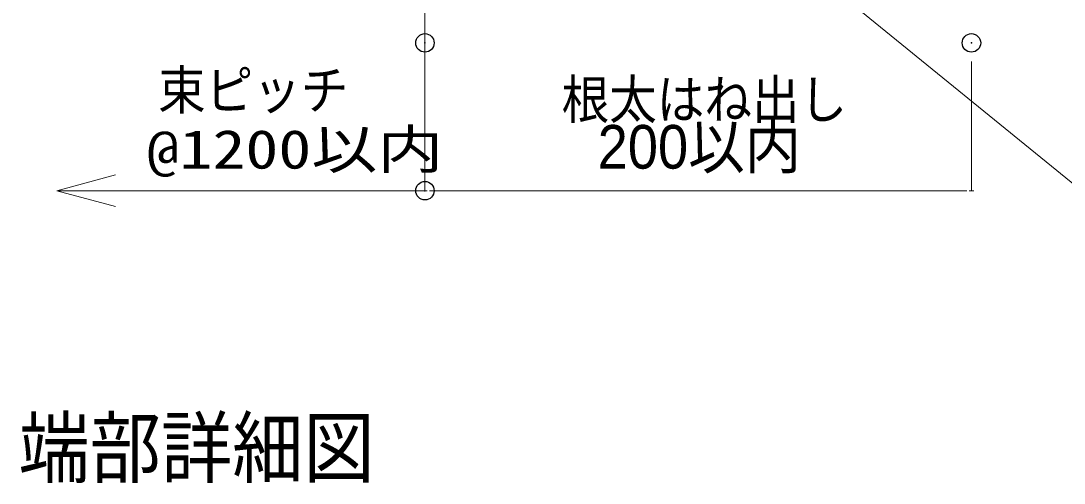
# Model space of a CAD drawing. Units: millimetres, scale not verified. Extents: x -4131 to 4169, y -981 to 998.
# Drawn here: x -2661.5 to -2379.4, y -90.4 to 34.7 of the extents above; entities that cross this region are included whole.
import ezdxf
from ezdxf.enums import TextEntityAlignment as Align

# ---------------------------------------------------------------- set-up
doc = ezdxf.new("R2010")
doc.units = ezdxf.units.MM
doc.header["$LTSCALE"] = 10
doc.header["$PDMODE"] = 32
doc.header["$PDSIZE"] = 5
doc.linetypes.add('CHAIN1', pattern=[8, 5, -1, 1, -1])
for name, color, linetype, lineweight in [('0-2_文字', 4, 'Continuous', 9), ('0-3_寸法', 7, 'Continuous', 9), ('0-4_一般', 4, 'Continuous', 9), ('0-6_0', 7, 'Continuous', 9)]:
    doc.layers.add(name, color=color, linetype=linetype, lineweight=lineweight)
doc.layers.add('0-7_DEFPOINTS', color=7, linetype='Continuous')
doc.styles.add('ＭＳ ゴシック', font='')
doc.styles.add('ＭＳ Ｐゴシック', font='')
doc.styles.get('ＭＳ ゴシック').set_extended_font_data('MS Gothic')
doc.styles.get('ＭＳ Ｐゴシック').set_extended_font_data('MS PGothic')

# ---------------------------------------------------------------- blocks, each defined once
blk = doc.blocks.new('_DOT')
at = {"layer": '0-6_0'}
for p, q in [((-5, 0), (-10, 0)), ((-2.5, 0), (2.5, 0))]:
    blk.add_line(p, q, dxfattribs=at)

msp = doc.modelspace()

# ---------------------------------------------------------------- linework, layer by layer
at = {"layer": '0-2_文字'}
msp.add_line((-2374.57, -11.22), (-2473.66, 69.4), dxfattribs=at)
at = {"layer": '0-3_寸法'}
for p, q in [((-2552.26, 23.78), (-2552.26, -11.22)), ((-2404.44, 23.78), (-2404.44, -11.22)), ((-2406.94, -11.22), (-2549.76, -11.22))]:
    msp.add_line(p, q, dxfattribs=at)
at = {"layer": '0-3_寸法', "color": 4}
msp.add_line((-2552.26, -11.22), (-2651.82, -11.22), dxfattribs=at)
msp.add_lwpolyline([(-2635.95, -15.48), (-2651.82, -11.22), (-2635.95, -6.97)], dxfattribs=at)
at = {"layer": '0-4_一般', "linetype": 'CHAIN1'}
msp.add_line((-2552.26, 118.21), (-2552.26, 20.84), dxfattribs=at)
at = {"layer": '0-7_DEFPOINTS'}
for p in [(-2552.26, 28.78), (-2404.44, 28.78), (-2552.26, -11.22)]:
    msp.add_point(p, dxfattribs=at)

# ---------------------------------------------------------------- block references
at = {"layer": '0-3_寸法', "xscale": 0.2503723, "yscale": 0.2503723, "rotation": 180}
msp.add_blockref('_DOT', (-2552.26, -11.22), dxfattribs=at)
at = {"layer": '0-3_寸法', "xscale": 0.2503723, "yscale": 0.2503723}
msp.add_blockref('_DOT', (-2404.44, -11.22), dxfattribs=at)

# ---------------------------------------------------------------- texts
at = {"layer": '0-2_文字', "style": 'ＭＳ ゴシック', "width": 0.9}
msp.add_text('端部詳細図', height=15.69, dxfattribs=at).set_placement((-2662.18, -93.33), align=Align.BOTTOM_LEFT)
at = {"layer": '0-3_寸法', "color": 4, "style": 'ＭＳ ゴシック'}
for s, width, p in [('束ピッチ', 0.9, (-2624.44, 7.62)), ('根太はね出し', 0.9, (-2515.27, 5.11)), ('@1200以内', 1.25, (-2627.55, -8.38))]:
    msp.add_text(s, height=10.48, dxfattribs=dict(at, width=width)).set_placement(p, align=Align.BOTTOM_LEFT)
at = {"layer": '0-3_寸法', "style": 'ＭＳ Ｐゴシック', "width": 0.95}
msp.add_text('200以内', height=11.8, dxfattribs=at).set_placement((-2505.53, -8.78), align=Align.BOTTOM_LEFT)

doc.saveas('drawing.dxf')
